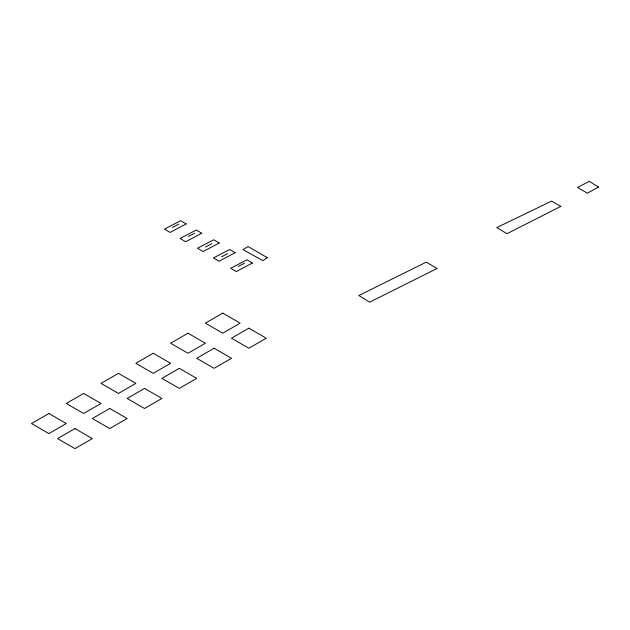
<?xml version="1.0" encoding="UTF-8"?>
<svg xmlns="http://www.w3.org/2000/svg" width="630" height="630" viewBox="0 0 630 630"><rect width="100%" height="100%" fill="white"/><g stroke="black" fill="none" stroke-linecap="round" stroke-linejoin="round"><path stroke-width="0.94" d="M172.494 227.422L178.692 224.154M188.386 236.478L194.576 233.218M205.537 246.984L211.727 243.723M221.476 256.859L227.674 253.599M238.305 266.427L244.503 263.159M267.341 257.67L262.86 260.631L243.007 249.606L248.07 246.582L267.341 257.67M48.888 413.501L31.5 423.541L48.888 433.582L66.276 423.541L48.888 413.501M83.664 393.427L66.276 403.468L83.664 413.501L101.052 403.468L83.664 393.427M118.448 373.346L101.052 383.386L118.448 393.427L135.836 383.386L118.448 373.346M153.224 353.265L135.836 363.305L153.224 373.346L170.612 363.305L153.224 353.265M188 333.191L170.612 343.224L188 353.265L205.388 343.224L188 333.191M222.776 313.11L205.388 323.151L222.776 333.191L240.164 323.151L222.776 313.11M74.97 428.565L57.582 438.598L74.97 448.639L92.358 438.598L74.97 428.565M109.746 408.484L92.358 418.525L109.746 428.565L127.142 418.525L109.746 408.484M144.53 388.403L127.142 398.443L144.53 408.484L161.918 398.443L144.53 388.403M179.306 368.329L161.918 378.362L179.306 388.403L196.694 378.362L179.306 368.329M214.082 348.248L196.694 358.289L214.082 368.329L231.47 358.289L214.082 348.248M248.858 328.167L231.47 338.208L248.858 348.248L266.246 338.208L248.858 328.167M598.5 187.008L587.365 193.229L577.537 187.441L589.31 181.361L598.5 187.008M186.149 223.902L170.061 232.431L164.469 229.1L180.7 220.681L186.149 223.902M201.75 233.242L185.661 241.77L180.07 238.431L196.3 230.021L201.75 233.242M219.209 242.991L203.12 251.52L197.529 248.181L213.759 239.77L219.209 242.991M235.148 252.709L219.059 261.237L213.468 257.898L229.698 249.488L235.148 252.709M252.37 263.049L236.282 271.577L230.69 268.238L246.921 259.82L252.37 263.049M560.865 206.372L507 233.691L496.771 227.588L551.628 201.104L560.865 206.372M436.992 268.522L369.629 302.172L358.864 295.509L426.305 262.127L436.992 268.522"/></g></svg>
